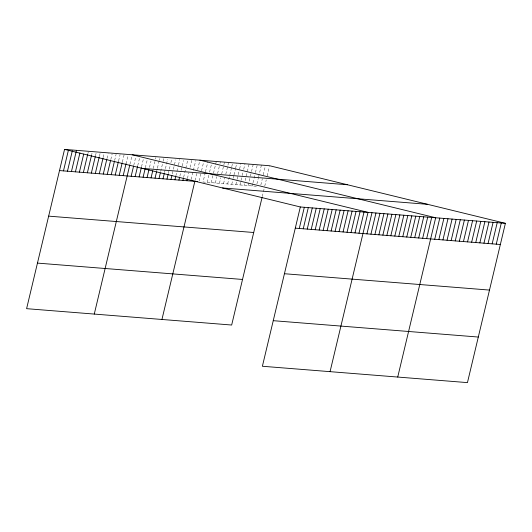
<?xml version="1.0" encoding="UTF-8"?>
<svg xmlns="http://www.w3.org/2000/svg" width="532" height="532" viewBox="0 0 532 532"><rect width="100%" height="100%" fill="white"/><g stroke="black" fill="none" stroke-linecap="round" stroke-linejoin="round"><path stroke-width="0.4" stroke-dasharray="2.66 2" d="M87.873 153.642L88.245 152.072M91.664 154.745L92.036 153.176M95.461 155.843L96.206 152.711M99.437 156.162L100.189 153.023M103.235 157.266L104.166 153.342M107.025 158.37L108.149 153.662M110.822 159.467L112.132 153.981M114.613 160.571L116.109 154.293M118.596 160.89L120.092 154.613M122.387 161.987L124.069 154.932M125.998 163.876L128.052 155.251M129.974 164.195L132.029 155.563M133.771 165.299L135.826 156.667M137.748 165.612L139.617 157.771M141.545 166.715L143.414 158.869M145.336 167.819L147.583 158.403M149.505 167.354L151.002 161.076M153.302 168.451L155.357 159.826M155.544 159.041L155.916 157.472M156.721 171.124L157.279 168.77M157.465 167.986L159.148 160.923M159.334 160.139L159.713 158.576M160.704 171.444L162.945 162.027M163.131 161.243L163.876 158.104M164.494 172.541L165.239 169.402M165.432 168.617L167.673 159.208M168.292 173.645L170.16 165.798M170.905 162.666L171.836 158.742M172.268 173.964L173.206 170.041M173.392 169.256L175.633 159.846M175.873 175.846L178.306 165.651M178.493 164.867L179.803 159.374M179.856 176.165L181.166 170.672M181.352 169.888L182.097 166.755M182.283 165.971L183.593 160.478M183.653 177.269L187.763 160.012M187.444 178.366L188.754 172.88M190.057 167.387L191.739 160.332M191.241 179.47L195.723 160.644M195.031 180.574L196.714 173.512M197.645 169.595L199.513 161.748M199.134 180.9L200.817 173.844M201.562 170.706L203.616 162.074M205.292 172.601L203.044 182.011L256.364 186.267M205.478 171.816L207.906 161.615M207.148 182.336L208.83 175.281M209.575 172.142L211.443 164.295M211.251 182.669L213.305 174.037M213.492 173.252L216.298 161.489M215.354 182.995L216.843 176.717M217.595 173.578L219.277 166.523M220.022 163.384L220.394 161.814M219.45 183.321L220.76 177.828M221.698 173.911L224.497 162.14M223.553 183.646L224.863 178.16M225.794 174.237L228.6 162.466M227.656 183.972L231.58 167.5M231.766 166.715L232.703 162.799M231.759 184.305L233.063 178.812M233.249 178.027L233.814 175.673M234 174.888L235.496 168.617M235.683 167.833L236.8 163.125M235.856 184.631L236.979 179.922M237.166 179.138L239.407 169.728M239.593 168.943L240.903 163.45M239.959 184.956L242.013 176.325M242.2 175.547L242.951 172.408M243.696 169.269L245.006 163.776M244.062 185.282L244.434 183.713M245.179 180.574L249.102 164.102M248.158 185.608L250.22 176.983M250.406 176.198L251.337 172.275M251.523 171.49L253.205 164.435M252.261 185.941L252.82 183.587M253.013 182.802L255.254 173.385M255.44 172.601L257.308 164.76M256.923 183.912L258.419 177.635M258.605 176.85L261.412 165.086M260.84 185.023L262.336 178.745M263.267 174.828L265.322 166.197M262.283 196.514L263.234 192.518M263.42 191.72L264.185 188.521M264.75 186.133L266.246 179.863M267.184 175.939L269.425 166.523"/><path stroke-width="0.8" d="M505.4 223.327L300.334 206.968L262.389 366.262L467.448 382.614L505.4 223.327L269.611 165.738L64.552 149.386L26.6 308.673L231.666 325.032L262.09 197.312M63.481 170.878L68.342 150.483M67.464 171.198L72.325 150.802M71.448 171.517L76.488 150.337M75.424 171.829L79.913 153.01M79.408 172.149L83.704 154.107M83.384 172.468L87.687 154.426M87.368 172.787L91.477 155.53M91.351 173.1L95.275 156.627M95.328 173.419L99.251 156.947M99.311 173.738L103.048 158.051M103.288 174.057L106.839 159.154M107.271 174.37L110.636 160.252M111.255 174.689L114.427 161.356M115.231 175.008L118.41 161.675M119.215 175.327L122.2 162.772M123.191 175.64L125.998 163.876M94.27 314.073L129.788 164.98M131.151 176.278L133.585 166.084M135.135 176.597L137.562 166.396M139.118 176.91L141.359 167.5M143.095 177.229L145.15 168.604M147.078 177.548L148.947 169.701M151.055 177.868L152.737 170.805M155.038 178.18L156.534 171.909M159.021 178.499L160.325 173.006M162.998 178.819L164.308 173.326M166.982 179.138L168.099 174.43M170.958 179.45L171.896 175.533M174.942 179.769L175.686 176.631M178.925 180.089L179.483 177.735M182.902 180.408L183.46 178.054M186.885 180.72L187.257 179.151M161.941 319.473L194.845 181.359M299.27 228.467L304.317 207.287M303.253 228.78L308.301 207.606M307.237 229.099L312.277 207.919M311.213 229.418L316.261 208.238M315.197 229.738L320.237 208.557M319.173 230.05L324.221 208.877M323.157 230.369L328.204 209.189M327.133 230.689L332.181 209.508M331.117 231.008L336.164 209.827M335.1 231.32L340.141 210.147M339.077 231.639L344.124 210.459M343.06 231.959L348.108 210.778M347.037 232.278L352.084 211.098M351.02 232.59L356.068 211.417M355.004 232.91L360.044 211.729M358.98 233.229L364.028 212.049M330.059 371.655L368.011 212.368L132.222 154.779M366.94 233.861L371.988 212.687M370.924 234.18L375.971 213M374.907 234.499L379.948 213.319M378.884 234.818L383.931 213.638M382.867 235.131L387.908 213.957M386.844 235.45L391.891 214.27M390.827 235.769L395.875 214.589M394.811 236.088L399.851 214.908M398.787 236.401L403.835 215.221M402.771 236.72L407.811 215.54M406.747 237.039L411.795 215.859M410.731 237.352L415.778 216.178M414.707 237.671L419.755 216.491M418.691 237.99L423.738 216.81M422.674 238.309L427.715 217.129M426.651 238.622L431.698 217.448M397.73 377.055L435.681 217.761L199.892 160.179M434.737 239.267L439.778 218.093M438.834 239.6L443.881 218.419M442.937 239.925L447.984 218.745M447.04 240.251L452.08 219.071M451.143 240.577L456.183 219.397M455.239 240.903L460.286 219.729M459.342 241.235L464.389 220.055M463.445 241.561L468.486 220.381M467.542 241.887L472.589 220.707M471.645 242.213L476.692 221.033M475.748 242.539L480.795 221.365M479.851 242.871L484.891 221.691M483.947 243.197L488.994 222.017M488.05 243.523L493.098 222.343M492.153 243.849L497.201 222.669M496.256 244.175L501.297 223.001M142.357 168.385L347.423 184.744M59.504 170.566L197.305 181.552M222.529 187.969L427.588 204.321M295.293 228.148L500.353 244.501M48.645 216.138L253.711 232.497M284.434 273.727L489.5 290.08M37.459 263.101L242.519 279.453M273.248 320.683L478.308 337.042M64.552 149.386L300.334 206.968"/></g></svg>
